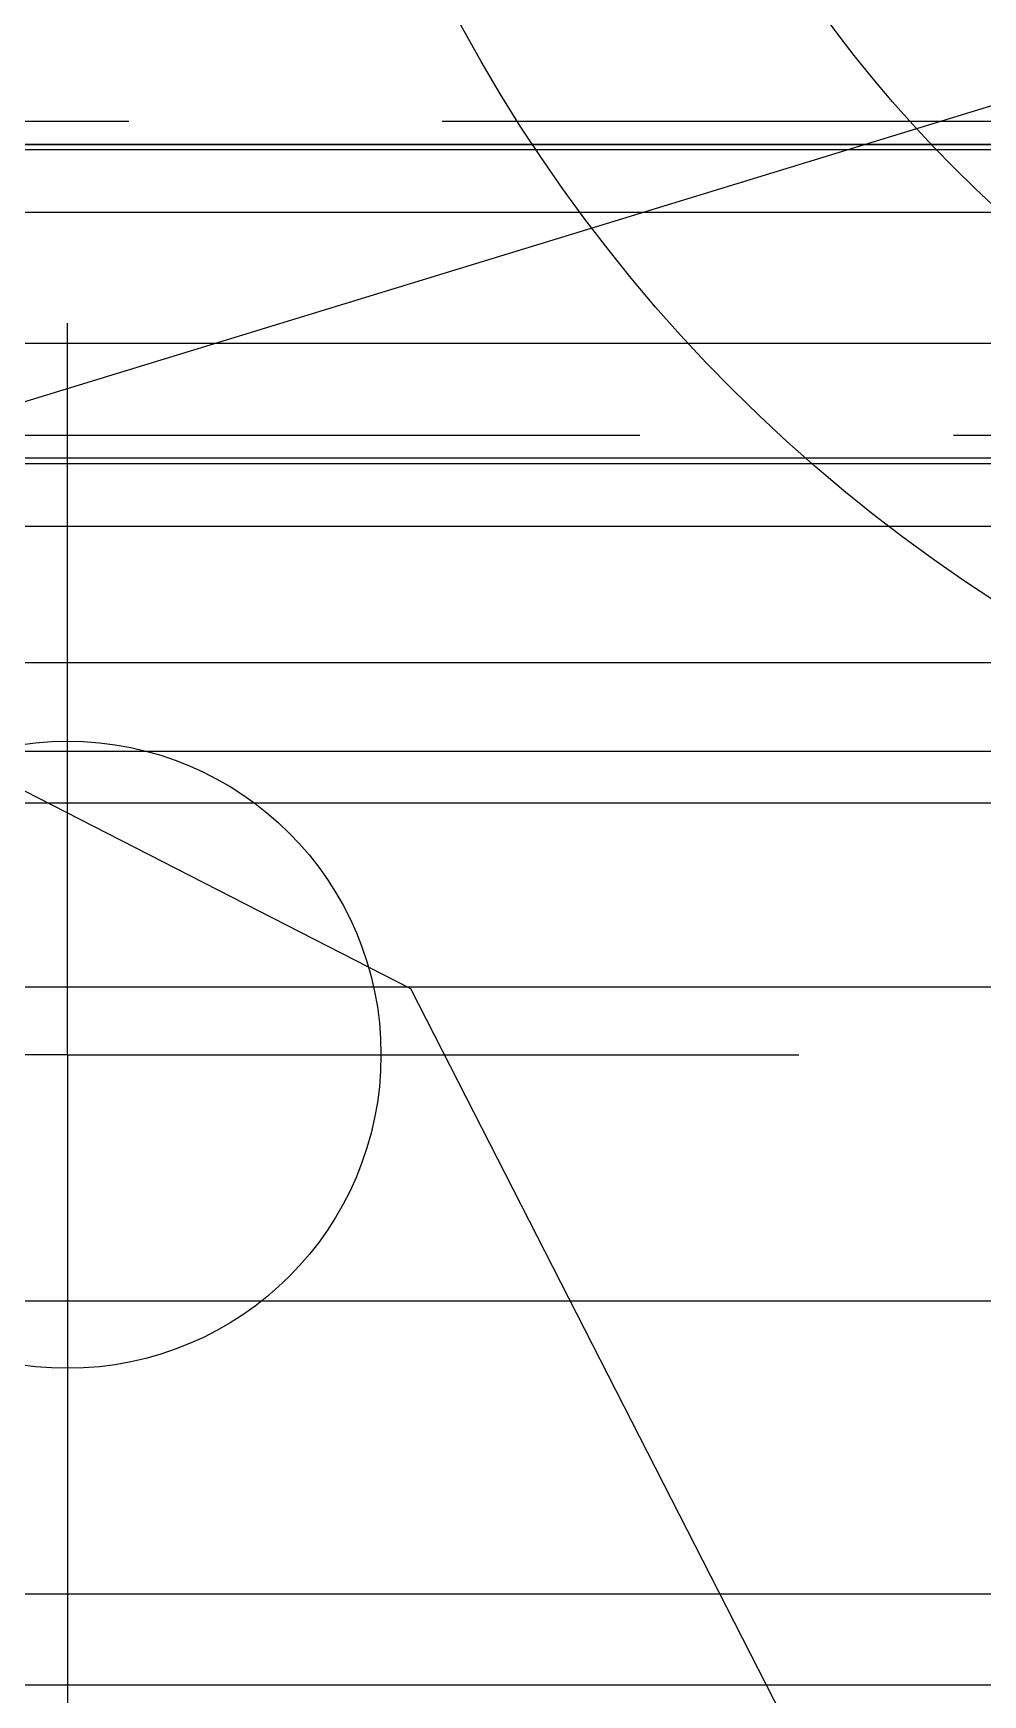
# Model space of a CAD drawing. Extents: x -381 to 213, y -63 to 250.
# Drawn here: x -51.84 to -47.3, y 0.74 to 8.69 of the extents above; entities that cross this region are included whole.
import ezdxf

# ---------------------------------------------------------------- set-up
doc = ezdxf.new("R2010")
doc.units = 0
doc.header["$MEASUREMENT"] = 0
for name, pattern in [('K5LT65535', [0]), ('K5LT_AXLED', [19.5, 15, -1.5, 1.5, -1.5]), ('K5LT_BASIC', [0])]:
    doc.linetypes.add(name, pattern=pattern)
doc.layers.add('Системный слой', color=7, linetype='Continuous')

# ---------------------------------------------------------------- blocks, each defined once
blk = doc.blocks.new('*U')
at = {"layer": 'Системный слой', "color": 30, "linetype": 'K5LT_AXLED'}
for p, q in [((-54.1167, 5.6792), (-40.6167, 5.6792)), ((-54.1167, 5.6792), (-40.1167, 5.6792)), ((29.0451, 1.3327), (8.0451, 1.3327)), ((29.0451, 1.3327), (14.5451, 1.3327)), ((-62.6019, -2.8061), (-62.6019, 0.6939)), ((-0.009, -0.1679), (23.141, -0.1679)), ((-0.009, -0.1679), (21.791, -0.1679)), ((-62.6019, -2.8061), (-66.1019, -2.8061)), ((-62.6019, -2.8061), (-59.1019, -2.8061)), ((-62.6019, -2.8061), (-62.6019, -6.3061))]:
    blk.add_line(p, q, dxfattribs=at)
at = {"layer": 'Системный слой', "color": 5, "linetype": 'K5LT_BASIC'}
for p, q in [((156.1703, 1.2227), (-168.8297, 1.2227)), ((-46.6221, 1.2227), (33.3779, 1.2227)), ((-168.8297, -0.2773), (156.1703, -0.2773)), ((0.0986, -1.6803), (20.0986, -1.6803)), ((-63.6167, -5.8208), (-44.6167, -5.8208))]:
    blk.add_line(p, q, dxfattribs=at)
blk = doc.blocks.new('*F')
at = {"layer": 'Системный слой', "color": 5, "linetype": 'K5LT65535'}
blk.add_lwpolyline([(61.3105, -34.1658), (-32.3451, -34.1205), (-47.0824, -29.0939), (-58.6618, -6.9879), (-60.9585, -2.4901), (-65.0735, -0.3848), (-75.9829, 2.1034), (-86.6053, 2.1034), (-95.8879, 2.1034), (-104.0222, -0.3848), (-108.9984, -5.361), (-114.2618, -13.6867), (-130.2432, -13.6867), (-130.2432, 12.1516), (-51.5802, 12.1516), (-42.0105, -15.9834), (-39.4266, -18.5672), (-35.8858, -20.3855), (-31.8666, -21.5338), (54.835, -21.5338), (57.0839, -19.2849), (57.0839, 15.6923), (64.5961, 15.6923), (64.6218, 7.6219)], dxfattribs=at)
at = {"layer": 'Системный слой', "color": 5, "linetype": 'K5LT_BASIC'}
for centre, radius in [((94.0125, 5.9815), 62.5341), ((94.0125, 5.9815), 62.5341), ((-0.009, -0.1679), 21.15), ((29.0451, 1.3327), 19), ((-0.009, -0.1679), 19.8), ((-54.1167, 5.6792), 7.5), ((-54.1167, 5.6792), 6), ((-62.6019, -2.8061), 1.5)]:
    blk.add_circle(centre, radius, dxfattribs=at)
at = {"layer": 'Системный слой'}
blk.add_blockref('*U', (0, 0), dxfattribs=at)
blk.add_blockref('*U', (0, 0), dxfattribs=at)
blk.add_blockref('*U', (0, 0), dxfattribs=at)
blk.add_blockref('*U', (0, 0), dxfattribs=at)
blk.add_blockref('*U', (0, 0), dxfattribs=at)
blk.add_blockref('*U', (0, 0), dxfattribs=at)
blk.add_blockref('*U', (0, 0), dxfattribs=at)
blk.add_blockref('*U', (0, 0), dxfattribs=at)
blk.add_blockref('*U', (0, 0), dxfattribs=at)
blk.add_blockref('*U', (0, 0), dxfattribs=at)
blk.add_blockref('*U', (0, 0), dxfattribs=at)
blk.add_blockref('*U', (0, 0), dxfattribs=at)
blk.add_blockref('*U', (0, 0), dxfattribs=at)
blk.add_blockref('*U', (0, 0), dxfattribs=at)
blk.add_blockref('*U', (0, 0), dxfattribs=at)
blk.add_blockref('*U', (0, 0), dxfattribs=at)
blk.add_blockref('*U', (0, 0), dxfattribs=at)
blk.add_blockref('*U', (0, 0), dxfattribs=at)
blk.add_blockref('*U', (0, 0), dxfattribs=at)
blk.add_blockref('*U', (0, 0), dxfattribs=at)
blk.add_blockref('*U', (0, 0), dxfattribs=at)
blk.add_blockref('*U', (0, 0), dxfattribs=at)
blk.add_blockref('*U', (0, 0), dxfattribs=at)
blk.add_blockref('*U', (0, 0), dxfattribs=at)
blk.add_blockref('*U', (0, 0), dxfattribs=at)
blk.add_blockref('*U', (0, 0), dxfattribs=at)
blk.add_blockref('*U', (0, 0), dxfattribs=at)
blk.add_blockref('*U', (0, 0), dxfattribs=at)
blk.add_blockref('*U', (0, 0), dxfattribs=at)
blk.add_blockref('*U', (0, 0), dxfattribs=at)
blk.add_blockref('*U', (0, 0), dxfattribs=at)
blk.add_blockref('*U', (0, 0), dxfattribs=at)
blk.add_blockref('*U', (0, 0), dxfattribs=at)
blk.add_blockref('*U', (0, 0), dxfattribs=at)
blk.add_blockref('*U', (0, 0), dxfattribs=at)
blk.add_blockref('*U', (0, 0), dxfattribs=at)
blk.add_blockref('*U', (0, 0), dxfattribs=at)
blk.add_blockref('*U', (0, 0), dxfattribs=at)
blk.add_blockref('*U', (0, 0), dxfattribs=at)
blk.add_blockref('*U', (0, 0), dxfattribs=at)
blk.add_blockref('*U', (0, 0), dxfattribs=at)
blk.add_blockref('*U', (0, 0), dxfattribs=at)
blk.add_blockref('*U', (0, 0), dxfattribs=at)
blk.add_blockref('*U', (0, 0), dxfattribs=at)
blk.add_blockref('*U', (0, 0), dxfattribs=at)
blk.add_blockref('*U', (0, 0), dxfattribs=at)
blk.add_blockref('*U', (0, 0), dxfattribs=at)
blk.add_blockref('*U', (0, 0), dxfattribs=at)
blk.add_blockref('*U', (0, 0), dxfattribs=at)
blk.add_blockref('*U', (0, 0), dxfattribs=at)
blk.add_blockref('*U', (0, 0), dxfattribs=at)
blk.add_blockref('*U', (0, 0), dxfattribs=at)
blk.add_blockref('*U', (0, 0), dxfattribs=at)
blk.add_blockref('*U', (0, 0), dxfattribs=at)
blk.add_blockref('*U', (0, 0), dxfattribs=at)
blk.add_blockref('*U', (0, 0), dxfattribs=at)
blk.add_blockref('*U', (0, 0), dxfattribs=at)
blk.add_blockref('*U', (0, 0), dxfattribs=at)
blk.add_blockref('*U', (0, 0), dxfattribs=at)
blk.add_blockref('*U', (0, 0), dxfattribs=at)
blk.add_blockref('*U', (0, 0), dxfattribs=at)
blk.add_blockref('*U', (0, 0), dxfattribs=at)
blk.add_blockref('*U', (0, 0), dxfattribs=at)
blk.add_blockref('*U', (0, 0), dxfattribs=at)
blk.add_blockref('*U', (0, 0), dxfattribs=at)
blk.add_blockref('*U', (0, 0), dxfattribs=at)
blk.add_blockref('*U', (0, 0), dxfattribs=at)
blk.add_blockref('*U', (0, 0), dxfattribs=at)
blk.add_blockref('*U', (0, 0), dxfattribs=at)
blk.add_blockref('*U', (0, 0), dxfattribs=at)
blk.add_blockref('*U', (0, 0), dxfattribs=at)
blk.add_blockref('*U', (0, 0), dxfattribs=at)
blk.add_blockref('*U', (0, 0), dxfattribs=at)
blk.add_blockref('*U', (0, 0), dxfattribs=at)
blk.add_blockref('*U', (0, 0), dxfattribs=at)
blk.add_blockref('*U', (0, 0), dxfattribs=at)
blk.add_blockref('*U', (0, 0), dxfattribs=at)
blk.add_blockref('*U', (0, 0), dxfattribs=at)
blk.add_blockref('*U', (0, 0), dxfattribs=at)
blk.add_blockref('*U', (0, 0), dxfattribs=at)
blk.add_blockref('*U', (0, 0), dxfattribs=at)
blk.add_blockref('*U', (0, 0), dxfattribs=at)
blk.add_blockref('*U', (0, 0), dxfattribs=at)
blk.add_blockref('*U', (0, 0), dxfattribs=at)
blk.add_blockref('*U', (0, 0), dxfattribs=at)
blk.add_blockref('*U', (0, 0), dxfattribs=at)
blk.add_blockref('*U', (0, 0), dxfattribs=at)
blk.add_blockref('*U', (0, 0), dxfattribs=at)
blk.add_blockref('*U', (0, 0), dxfattribs=at)
blk.add_blockref('*U', (0, 0), dxfattribs=at)
blk.add_blockref('*U', (0, 0), dxfattribs=at)
blk.add_blockref('*U', (0, 0), dxfattribs=at)
blk.add_blockref('*U', (0, 0), dxfattribs=at)
blk.add_blockref('*U', (0, 0), dxfattribs=at)
blk.add_blockref('*U', (0, 0), dxfattribs=at)
blk.add_blockref('*U', (0, 0), dxfattribs=at)
blk.add_blockref('*U', (0, 0), dxfattribs=at)
blk.add_blockref('*U', (0, 0), dxfattribs=at)
blk.add_blockref('*U', (0, 0), dxfattribs=at)
blk.add_blockref('*U', (0, 0), dxfattribs=at)
blk.add_blockref('*U', (0, 0), dxfattribs=at)
blk.add_blockref('*U', (0, 0), dxfattribs=at)
blk.add_blockref('*U', (0, 0), dxfattribs=at)
blk.add_blockref('*U', (0, 0), dxfattribs=at)
blk.add_blockref('*U', (0, 0), dxfattribs=at)
blk.add_blockref('*U', (0, 0), dxfattribs=at)
blk.add_blockref('*U', (0, 0), dxfattribs=at)
blk.add_blockref('*U', (0, 0), dxfattribs=at)
blk.add_blockref('*U', (0, 0), dxfattribs=at)
blk.add_blockref('*U', (0, 0), dxfattribs=at)
blk.add_blockref('*U', (0, 0), dxfattribs=at)
blk.add_blockref('*U', (0, 0), dxfattribs=at)
blk.add_blockref('*U', (0, 0), dxfattribs=at)
blk.add_blockref('*U', (0, 0), dxfattribs=at)
blk.add_blockref('*U', (0, 0), dxfattribs=at)
blk.add_blockref('*U', (0, 0), dxfattribs=at)
blk.add_blockref('*U', (0, 0), dxfattribs=at)
blk.add_blockref('*U', (0, 0), dxfattribs=at)
blk.add_blockref('*U', (0, 0), dxfattribs=at)
blk.add_blockref('*U', (0, 0), dxfattribs=at)
blk.add_blockref('*U', (0, 0), dxfattribs=at)
blk.add_blockref('*U', (0, 0), dxfattribs=at)
blk.add_blockref('*U', (0, 0), dxfattribs=at)
blk.add_blockref('*U', (0, 0), dxfattribs=at)
blk.add_blockref('*U', (0, 0), dxfattribs=at)
blk.add_blockref('*U', (0, 0), dxfattribs=at)
blk.add_blockref('*U', (0, 0), dxfattribs=at)
blk.add_blockref('*U', (0, 0), dxfattribs=at)
blk.add_blockref('*U', (0, 0), dxfattribs=at)
blk.add_blockref('*U', (0, 0), dxfattribs=at)
blk.add_blockref('*U', (0, 0), dxfattribs=at)
blk.add_blockref('*U', (0, 0), dxfattribs=at)
blk.add_blockref('*U', (0, 0), dxfattribs=at)
blk.add_blockref('*U', (0, 0), dxfattribs=at)
blk.add_blockref('*U', (0, 0), dxfattribs=at)
blk.add_blockref('*U', (0, 0), dxfattribs=at)
blk.add_blockref('*U', (0, 0), dxfattribs=at)
blk.add_blockref('*U', (0, 0), dxfattribs=at)
blk.add_blockref('*U', (0, 0), dxfattribs=at)
blk.add_blockref('*U', (0, 0), dxfattribs=at)
blk.add_blockref('*U', (0, 0), dxfattribs=at)
blk.add_blockref('*U', (0, 0), dxfattribs=at)
blk.add_blockref('*U', (0, 0), dxfattribs=at)
blk.add_blockref('*U', (0, 0), dxfattribs=at)
blk.add_blockref('*U', (0, 0), dxfattribs=at)
blk.add_blockref('*U', (0, 0), dxfattribs=at)
blk.add_blockref('*U', (0, 0), dxfattribs=at)
blk.add_blockref('*U', (0, 0), dxfattribs=at)
blk.add_blockref('*U', (0, 0), dxfattribs=at)
blk.add_blockref('*U', (0, 0), dxfattribs=at)
blk.add_blockref('*U', (0, 0), dxfattribs=at)
blk.add_blockref('*U', (0, 0), dxfattribs=at)
blk.add_blockref('*U', (0, 0), dxfattribs=at)
blk.add_blockref('*U', (0, 0), dxfattribs=at)
blk.add_blockref('*U', (0, 0), dxfattribs=at)
blk.add_blockref('*U', (0, 0), dxfattribs=at)
blk.add_blockref('*U', (0, 0), dxfattribs=at)
blk.add_blockref('*U', (0, 0), dxfattribs=at)
blk.add_blockref('*U', (0, 0), dxfattribs=at)
blk.add_blockref('*U', (0, 0), dxfattribs=at)
blk.add_blockref('*U', (0, 0), dxfattribs=at)
blk.add_blockref('*U', (0, 0), dxfattribs=at)
blk.add_blockref('*U', (0, 0), dxfattribs=at)
blk.add_blockref('*U', (0, 0), dxfattribs=at)
blk.add_blockref('*U', (0, 0), dxfattribs=at)
blk.add_blockref('*U', (0, 0), dxfattribs=at)
blk.add_blockref('*U', (0, 0), dxfattribs=at)
blk.add_blockref('*U', (0, 0), dxfattribs=at)
blk.add_blockref('*U', (0, 0), dxfattribs=at)
blk.add_blockref('*U', (0, 0), dxfattribs=at)
blk.add_blockref('*U', (0, 0), dxfattribs=at)
blk.add_blockref('*U', (0, 0), dxfattribs=at)
blk.add_blockref('*U', (0, 0), dxfattribs=at)
blk.add_blockref('*U', (0, 0), dxfattribs=at)
blk.add_blockref('*U', (0, 0), dxfattribs=at)
blk.add_blockref('*U', (0, 0), dxfattribs=at)
blk.add_blockref('*U', (0, 0), dxfattribs=at)
blk.add_blockref('*U', (0, 0), dxfattribs=at)
blk.add_blockref('*U', (0, 0), dxfattribs=at)
blk.add_blockref('*U', (0, 0), dxfattribs=at)
blk.add_blockref('*U', (0, 0), dxfattribs=at)
blk.add_blockref('*U', (0, 0), dxfattribs=at)
blk.add_blockref('*U', (0, 0), dxfattribs=at)
blk.add_blockref('*U', (0, 0), dxfattribs=at)
blk.add_blockref('*U', (0, 0), dxfattribs=at)
blk.add_blockref('*U', (0, 0), dxfattribs=at)
blk.add_blockref('*U', (0, 0), dxfattribs=at)
blk.add_blockref('*U', (0, 0), dxfattribs=at)
blk.add_blockref('*U', (0, 0), dxfattribs=at)
blk.add_blockref('*U', (0, 0), dxfattribs=at)
blk.add_blockref('*U', (0, 0), dxfattribs=at)
blk.add_blockref('*U', (0, 0), dxfattribs=at)
blk.add_blockref('*U', (0, 0), dxfattribs=at)
blk.add_blockref('*U', (0, 0), dxfattribs=at)
blk.add_blockref('*U', (0, 0), dxfattribs=at)
blk.add_blockref('*U', (0, 0), dxfattribs=at)
blk.add_blockref('*U', (0, 0), dxfattribs=at)
blk.add_blockref('*U', (0, 0), dxfattribs=at)
blk.add_blockref('*U', (0, 0), dxfattribs=at)
blk.add_blockref('*U', (0, 0), dxfattribs=at)
blk.add_blockref('*U', (0, 0), dxfattribs=at)
blk.add_blockref('*U', (0, 0), dxfattribs=at)
blk.add_blockref('*U', (0, 0), dxfattribs=at)
blk.add_blockref('*U', (0, 0), dxfattribs=at)
blk.add_blockref('*U', (0, 0), dxfattribs=at)
blk.add_blockref('*U', (0, 0), dxfattribs=at)
blk.add_blockref('*U', (0, 0), dxfattribs=at)

msp = doc.modelspace()

# ---------------------------------------------------------------- block references
at = {"layer": 'Системный слой'}
for name, p in [('*F', (-96.5151, 28.7405)), ('*F', (-63.9267, 6.9347)), ('*F', (50.8279, 6.9091)), ('*F', (10.9271, 6.6087)), ('*F', (42.0749, 2.903)), ('*U', (0, 0)), ('*U', (0, 0)), ('*U', (0, 0)), ('*U', (0, 0)), ('*U', (0, 0)), ('*U', (0, 0)), ('*U', (0, 0)), ('*U', (0, 0)), ('*U', (0, 0)), ('*U', (0, 0)), ('*U', (0, 0)), ('*U', (0, 0)), ('*U', (0, 0)), ('*U', (0, 0))]:
    msp.add_blockref(name, p, dxfattribs=at)

doc.saveas('drawing.dxf')
